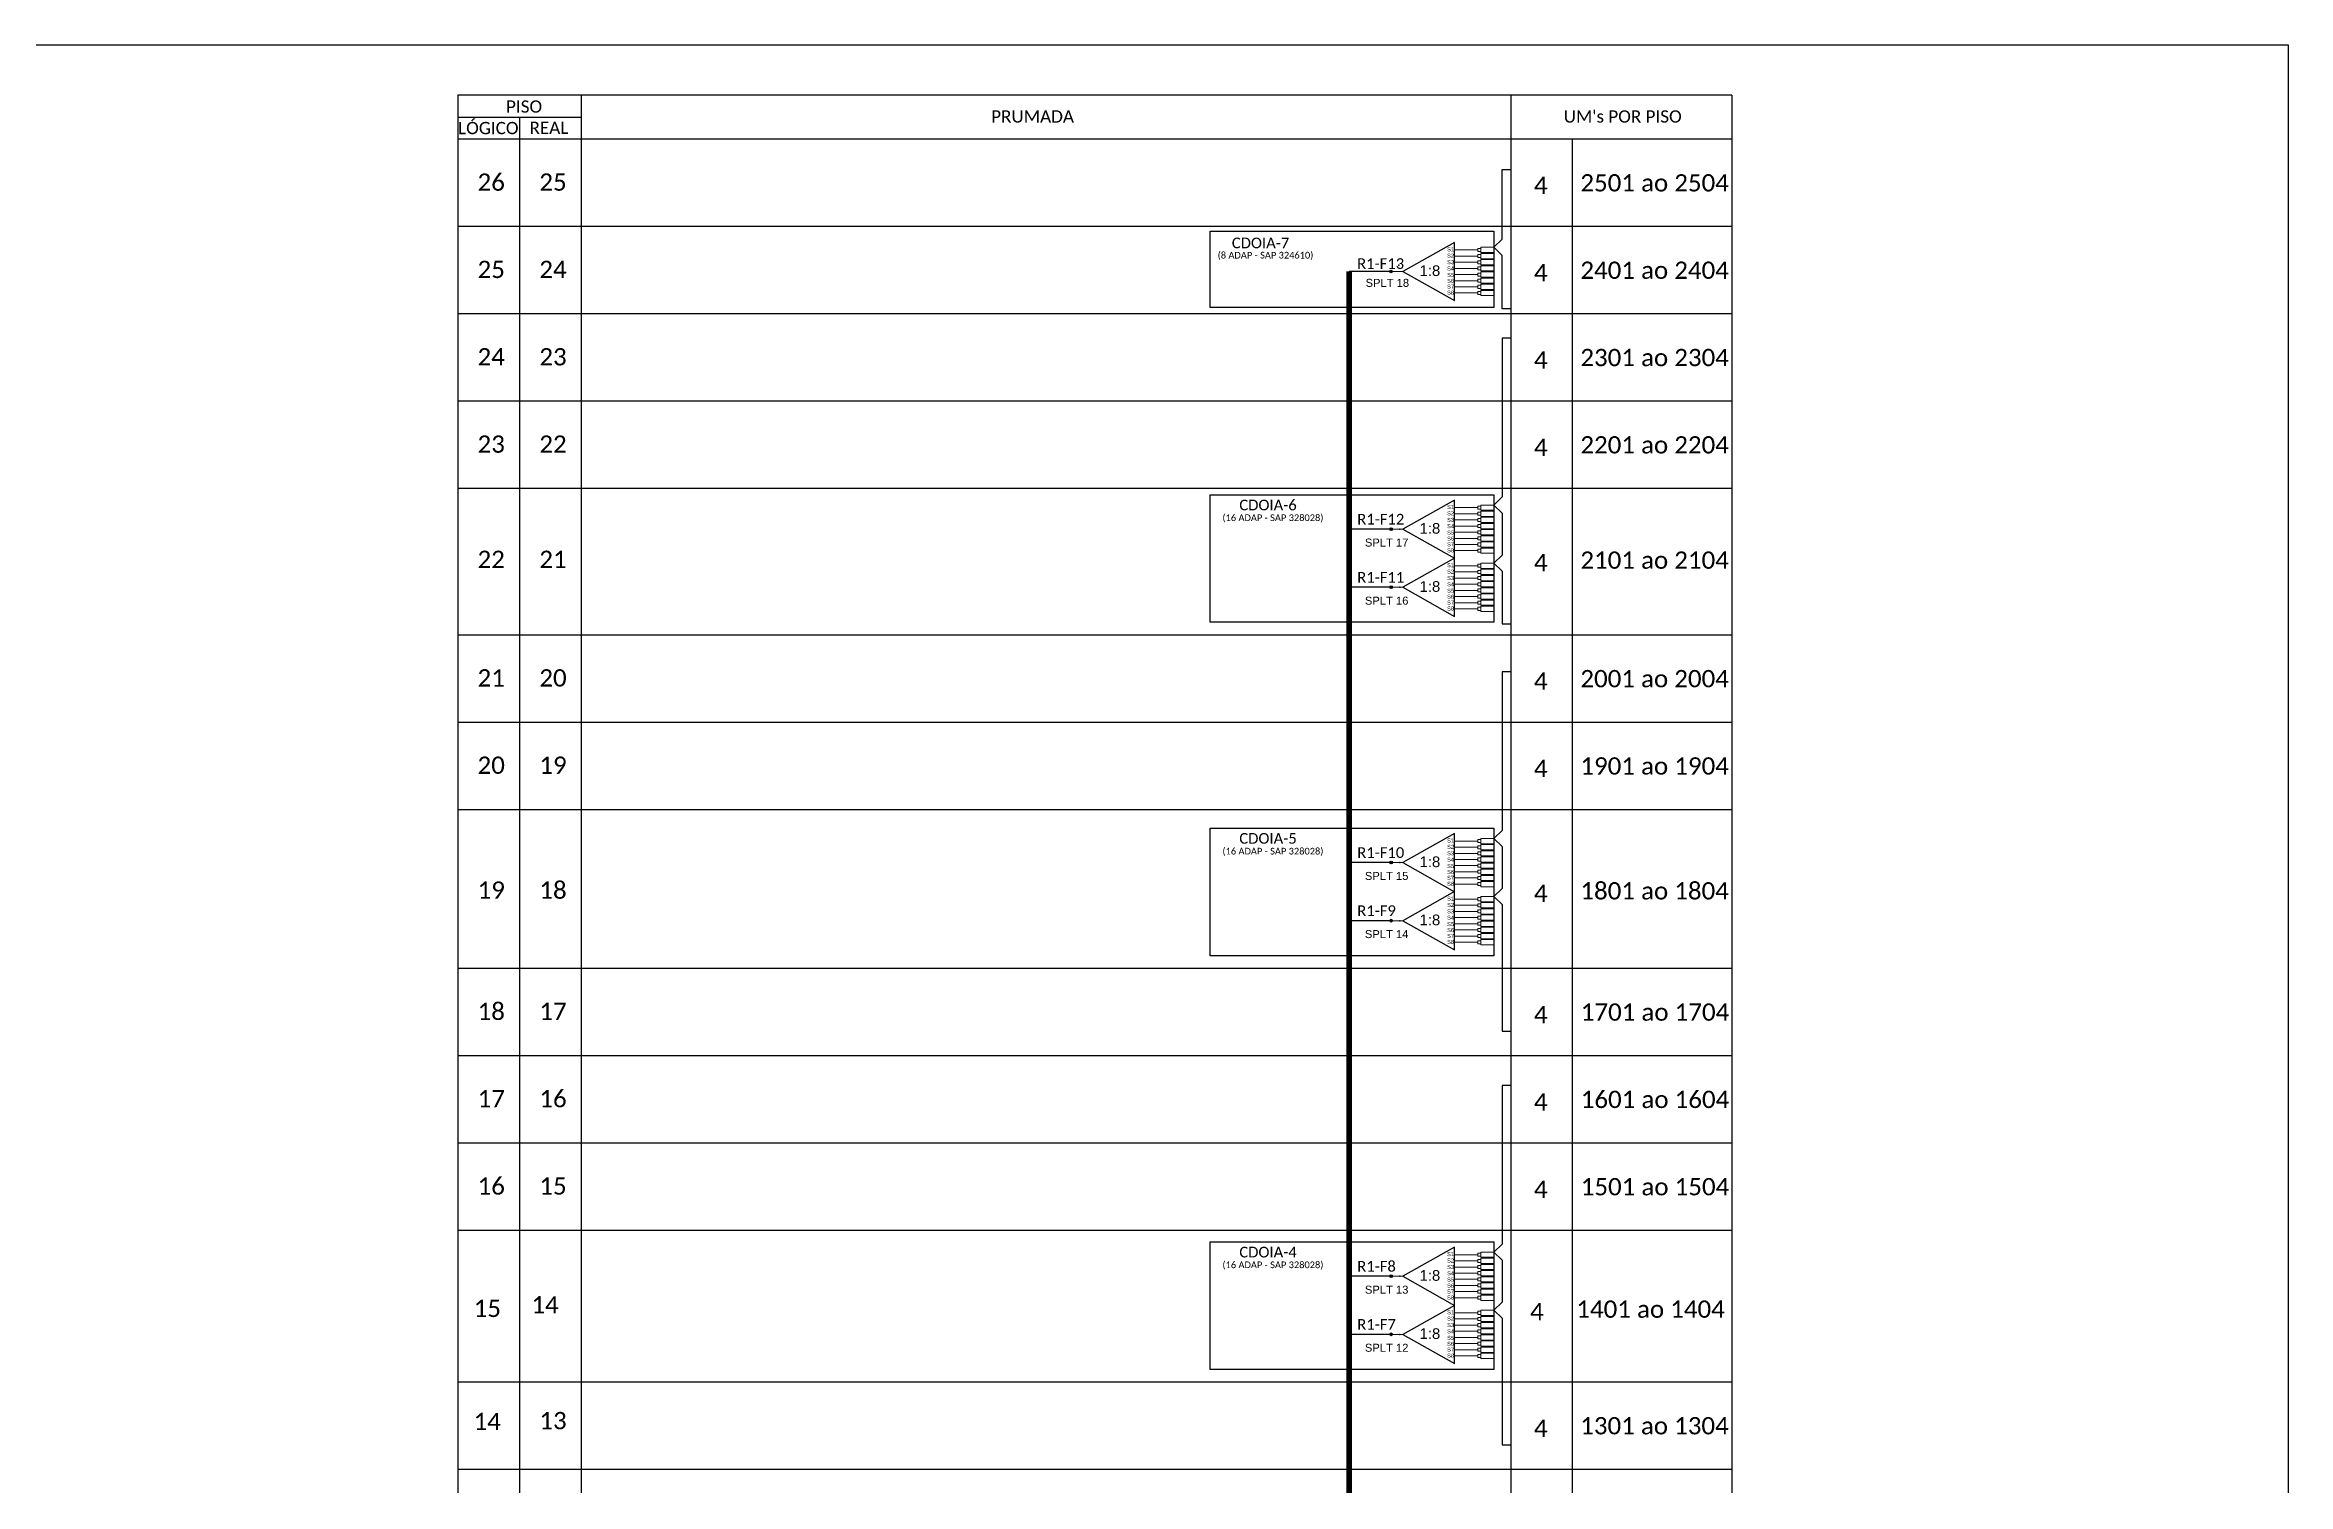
# Model space of a CAD drawing. Extents: x -4 to 1782, y 1 to 598.
# Drawn here: x 1361.8 to 1782.3, y 328.4 to 598.3 of the extents above; entities that cross this region are included whole.
import ezdxf
from ezdxf.enums import TextEntityAlignment as Align

# ---------------------------------------------------------------- set-up
doc = ezdxf.new("R2010")
doc.units = 0
doc.styles.add('ARIAL', font='arial.ttf')
doc.styles.add('WMF-Calibri0', font='calibri.ttf')

# ---------------------------------------------------------------- blocks, each defined once
blk = doc.blocks.new('SPLT_1-8_SC-APC')
at = {"color": 1}
blk.add_lwpolyline([(-7.37, -2.1), (-17.04, -7.55), (-7.37, -13), (-7.37, -2.1)], dxfattribs=at)
at = {"color": 3, "lineweight": 0}
for points in [[(-2.99, -3.51), (-7.37, -3.51)], [(-2.41, -3.02), (-2.41, -4)], [(-2.41, -3.02), (0, -3.02)], [(-2.41, -4), (0, -4)], [(-2.41, -4.17), (-2.41, -5.16)], [(-2.41, -4.17), (0, -4.17)], [(-7.37, -4.66), (-2.99, -4.66)], [(-7.37, -5.82), (-2.99, -5.82)], [(-7.37, -6.97), (-2.99, -6.97)], [(-7.37, -8.12), (-2.99, -8.12)], [(-2.41, -5.16), (0, -5.16)], [(-2.41, -5.32), (-2.41, -6.31)], [(-2.41, -5.32), (0, -5.32)], [(-2.41, -6.31), (0, -6.31)], [(-2.41, -6.48), (-2.41, -7.46)], [(-2.41, -6.48), (0, -6.48)], [(-2.41, -7.46), (0, -7.46)], [(-2.41, -7.63), (-2.41, -8.62)], [(-2.41, -7.63), (0, -7.63)], [(-7.37, -9.28), (-2.99, -9.28)], [(-7.37, -10.43), (-2.99, -10.43)], [(-7.37, -11.58), (-2.99, -11.58)], [(-2.41, -8.62), (0, -8.62)], [(-2.41, -8.78), (-2.41, -9.77)], [(-2.41, -8.78), (0, -8.78)], [(-2.41, -9.77), (0, -9.77)], [(-2.41, -9.94), (-2.41, -10.92)], [(-2.41, -9.94), (0, -9.94)], [(-2.41, -10.92), (0, -10.92)], [(-2.41, -11.09), (-2.41, -12.08)], [(-2.41, -11.09), (0, -11.09)], [(-2.41, -12.08), (0, -12.08)]]:
    blk.add_lwpolyline(points, dxfattribs=at)
for points in [[(-2.99, -3.22), (-2.41, -3.22), (-2.41, -3.8), (-2.99, -3.8)], [(-2.99, -4.38), (-2.41, -4.38), (-2.41, -4.95), (-2.99, -4.95)], [(-2.99, -5.53), (-2.41, -5.53), (-2.41, -6.1), (-2.99, -6.1)], [(-2.99, -6.68), (-2.41, -6.68), (-2.41, -7.26), (-2.99, -7.26)], [(-2.99, -7.84), (-2.41, -7.84), (-2.41, -8.41), (-2.99, -8.41)], [(-2.99, -8.99), (-2.41, -8.99), (-2.41, -9.56), (-2.99, -9.56)], [(-2.99, -10.14), (-2.41, -10.14), (-2.41, -10.72), (-2.99, -10.72)], [(-2.99, -11.3), (-2.41, -11.3), (-2.41, -11.87), (-2.99, -11.87)]]:
    blk.add_lwpolyline(points, close=True, dxfattribs=at)
at = {"color": 1, "lineweight": 0}
blk.add_lwpolyline([(-17.04, -7.55), (-19.26, -7.55)], dxfattribs=at)
at = {"color": 1, "style": 'ARIAL'}
for s, height, p in [('S1', 0.75, (-8.74, -3.78)), ('1:8', 2, (-13.91, -8.4)), ('S2', 0.75, (-8.74, -4.97)), ('S3', 0.75, (-8.74, -6.18)), ('S4', 0.75, (-8.74, -7.36)), ('S5', 0.75, (-8.74, -8.57)), ('S6', 0.75, (-8.74, -9.69)), ('S7', 0.75, (-8.74, -10.78)), ('S8', 0.75, (-8.74, -11.9))]:
    blk.add_text(s, height=height, dxfattribs=at).set_placement(p)
blk = doc.blocks.new('SPLITTER_')
blk.add_point((0, 0))
at = {"style": 'ARIAL', "flags": 4}
blk.add_attdef('SPLT', (0, -3.26), '', height=1.5, dxfattribs=at)
blk = doc.blocks.new('SPLITTER FUTURO')
blk.add_point((0, 0))
at = {"style": 'ARIAL', "text_generation_flag": 6, "flags": 4}
for tag, p, height in [('SPLT', (-6.22, -4.1), 1.5), ('INSTAL.', (-6.25, -6.09), 1.25)]:
    blk.add_attdef(tag, p, '', height=height, rotation=180, dxfattribs=at)

msp = doc.modelspace()

# ---------------------------------------------------------------- hatches: boundary and pattern name
h = msp.add_hatch(color=3)
h.dxf.hatch_style = 1
edge = h.paths.add_edge_path()
edge.add_arc((1614.1, 555.79), 0.242, 0, 360)
h = msp.add_hatch(color=3)
h.dxf.hatch_style = 1
edge = h.paths.add_edge_path()
edge.add_arc((1614.13, 507.48), 0.256, 0, 360)
h = msp.add_hatch(color=3)
h.dxf.hatch_style = 1
edge = h.paths.add_edge_path()
edge.add_arc((1614.13, 496.59), 0.256, 0, 360)
h = msp.add_hatch(color=3)
h.dxf.hatch_style = 1
edge = h.paths.add_edge_path()
edge.add_arc((1614.13, 444.98), 0.256, 0, 360)
h = msp.add_hatch(color=3)
h.dxf.hatch_style = 1
edge = h.paths.add_edge_path()
edge.add_arc((1614.13, 434.08), 0.256, 0, 360)
h = msp.add_hatch(color=3)
h.dxf.hatch_style = 1
edge = h.paths.add_edge_path()
edge.add_arc((1614.13, 367.42), 0.256, 0, 360)
h = msp.add_hatch(color=3)
h.dxf.hatch_style = 1
edge = h.paths.add_edge_path()
edge.add_arc((1614.13, 356.53), 0.256, 0, 360)

# ---------------------------------------------------------------- linework, layer by layer
at = {"color": 5}
msp.add_line((1614.1, 555.79), (1606.26, 555.79), dxfattribs=at)
at = {"color": 7}
msp.add_lwpolyline([(941.27, 598.27), (1782.27, 598.27), (1782.27, 4.27), (941.27, 4.27)], close=True, dxfattribs=at)
at = {"color": 0}
for points in [[(1678.01, 588.86), (1439.19, 588.86)], [(1439.19, 584.75), (1462.34, 584.75)], [(1439.19, 580.64), (1678.01, 580.64)]]:
    msp.add_lwpolyline(points, dxfattribs=at)
for points in [[(1439.19, 588.86), (1439.19, 17.44)], [(1462.34, 17.44), (1462.34, 588.86)], [(1636.58, 588.86), (1636.58, 17.44)], [(1678.01, 588.86), (1678.01, 17.44)], [(1450.77, 584.75), (1450.77, 17.44)], [(1648.15, 17.44), (1648.15, 580.64)], [(1439.19, 564.26), (1678.01, 564.26)], [(1439.19, 547.89), (1678.01, 547.89)], [(1439.19, 531.52), (1678.01, 531.52)], [(1439.19, 515.15), (1678.01, 515.15)], [(1439.19, 487.69), (1678.01, 487.69)], [(1439.19, 471.32), (1678.01, 471.32)], [(1439.19, 454.94), (1678.01, 454.94)], [(1439.19, 425.18), (1678.01, 425.18)], [(1439.19, 408.81), (1678.01, 408.81)], [(1439.19, 392.44), (1678.01, 392.44)], [(1439.19, 376.06), (1678.01, 376.06)], [(1439.19, 347.63), (1678.01, 347.63)], [(1439.19, 331.26), (1678.01, 331.26)]]:
    msp.add_lwpolyline(points)
at = {"color": 3}
for points in [[(1636.58, 548.81), (1634.93, 548.81), (1634.93, 558.81), (1633.36, 560.32), (1634.93, 561.83), (1634.92, 574.9), (1636.58, 574.9)], [(1636.59, 543.27), (1634.94, 543.27), (1634.93, 513.52), (1633.36, 512.01), (1634.93, 510.51), (1634.93, 502.62), (1633.36, 501.12), (1634.93, 499.61), (1634.93, 489.72), (1636.58, 489.72)], [(1636.59, 480.76), (1634.94, 480.76), (1634.93, 451.01), (1633.36, 449.51), (1634.93, 448), (1634.93, 440.12), (1633.36, 438.61), (1634.93, 437.1), (1634.93, 413.35), (1636.58, 413.35)], [(1636.59, 403.21), (1634.94, 403.21), (1634.93, 373.46), (1633.36, 371.95), (1634.93, 370.45), (1634.93, 362.56), (1633.36, 361.06), (1634.93, 359.55), (1634.93, 335.8), (1636.58, 335.8)]]:
    msp.add_lwpolyline(points, dxfattribs=at)
at = {"color": 1}
for points in [[(1580.23, 563.34), (1633.36, 563.34), (1633.36, 549.02), (1580.23, 549.02)], [(1580.23, 513.91), (1633.36, 513.91), (1633.36, 490.02), (1580.23, 490.02)], [(1580.23, 451.4), (1633.36, 451.4), (1633.36, 427.51), (1580.23, 427.51)], [(1580.23, 373.85), (1633.36, 373.85), (1633.36, 349.96), (1580.23, 349.96)]]:
    msp.add_lwpolyline(points, close=True, dxfattribs=at)
at = {"color": 5, "const_width": 1}
msp.add_lwpolyline([(1606.26, 555.79), (1606.26, 555.79), (1606.26, 555.79), (1606.26, 74.32), (1592.91, 74.32), (1592.91, 69.71)], dxfattribs=at)
at = {"color": 5}
for points in [[(1614.1, 507.48), (1606.26, 507.48)], [(1614.1, 496.59), (1606.26, 496.59)], [(1614.1, 444.98), (1606.26, 444.98)], [(1614.1, 434.08), (1606.26, 434.08)], [(1614.1, 367.42), (1606.26, 367.42)], [(1614.1, 356.53), (1606.26, 356.53)]]:
    msp.add_lwpolyline(points, dxfattribs=at)
at = {"color": 3}
for centre, radius in [((1614.1, 555.79), 0.242), ((1614.13, 507.48), 0.256), ((1614.13, 496.59), 0.256), ((1614.13, 444.98), 0.256), ((1614.13, 434.08), 0.256), ((1614.13, 367.42), 0.256), ((1614.13, 356.53), 0.256)]:
    msp.add_circle(centre, radius, dxfattribs=at)

# ---------------------------------------------------------------- block references
for p in [(1633.36, 563.34), (1633.36, 515.03), (1633.36, 504.13), (1633.36, 452.52), (1633.36, 441.63), (1633.36, 374.97), (1633.36, 364.07)]:
    msp.add_blockref('SPLT_1-8_SC-APC', p, dxfattribs=at)
ref = msp.add_blockref('SPLITTER FUTURO', (1615.56, 557))
ref.add_attrib('SPLT', 'SPLT 18', (1609.34, 552.91), dxfattribs={"height": 1.5, "rotation": 180, "style": 'ARIAL', "text_generation_flag": 6})
ref = msp.add_blockref('SPLITTER_', (1615.75, 507.48), dxfattribs=dict(xscale=-1))
ref.add_attrib('SPLT', 'SPLT 17', (1609.21, 504.22), dxfattribs={"height": 1.5, "style": 'ARIAL'})
ref = msp.add_blockref('SPLITTER_', (1615.75, 496.59), dxfattribs=dict(xscale=-1))
ref.add_attrib('SPLT', 'SPLT 16', (1609.21, 493.33), dxfattribs={"height": 1.5, "style": 'ARIAL'})
ref = msp.add_blockref('SPLITTER_', (1615.75, 444.98), dxfattribs=dict(xscale=-1))
ref.add_attrib('SPLT', 'SPLT 15', (1609.21, 441.72), dxfattribs={"height": 1.5, "style": 'ARIAL'})
ref = msp.add_blockref('SPLITTER_', (1615.75, 434.08), dxfattribs=dict(xscale=-1))
ref.add_attrib('SPLT', 'SPLT 14', (1609.21, 430.82), dxfattribs={"height": 1.5, "style": 'ARIAL'})
ref = msp.add_blockref('SPLITTER_', (1615.75, 367.42), dxfattribs=dict(xscale=-1))
ref.add_attrib('SPLT', 'SPLT 13', (1609.21, 364.16), dxfattribs={"height": 1.5, "style": 'ARIAL'})
ref = msp.add_blockref('SPLITTER_', (1615.75, 356.53), dxfattribs=dict(xscale=-1))
ref.add_attrib('SPLT', 'SPLT 12', (1609.21, 353.27), dxfattribs={"height": 1.5, "style": 'ARIAL'})

# ---------------------------------------------------------------- texts
at = {"color": 0, "style": 'WMF-Calibri0'}
for s, p in [('  LÓGICO', (1437.61, 581.53)), ('     PISO', (1444.16, 585.56)), ('PRUMADA', (1539.16, 583.7)), ("UM's POR PISO", (1646.47, 583.7)), ('    REAL', (1449.37, 581.58))]:
    msp.add_text(s, height=2.3, dxfattribs=at).set_placement(p)
at = {"color": 7, "style": 'WMF-Calibri0'}
for s, p in [('26', (1445.44, 572.55)), ('25', (1457.02, 572.55)), ('25', (1445.44, 556.18)), ('24', (1457.02, 556.18)), ('24', (1445.44, 539.8)), ('23', (1457.02, 539.8)), ('23', (1445.44, 523.43)), ('22', (1457.02, 523.43)), ('22', (1445.44, 501.83)), ('21', (1457.02, 501.83)), ('21', (1445.44, 479.6)), ('20', (1457.02, 479.6)), ('20', (1445.44, 463.23)), ('19', (1457.02, 463.23)), ('18', (1457.02, 439.82)), ('19', (1445.44, 439.82)), ('18', (1445.44, 417.09)), ('17', (1457.02, 417.09)), ('17', (1445.44, 400.72)), ('16', (1457.02, 400.72)), ('16', (1445.44, 384.35)), ('15', (1457.02, 384.35)), ('15', (1444.71, 361.4)), ('14', (1455.53, 362.06)), ('14', (1444.69, 340.19)), ('13', (1457.02, 340.36))]:
    msp.add_text(s, height=3.24, dxfattribs=at).set_placement(p, align=Align.MIDDLE_CENTER)
for s, p in [('2501 ao 2504', (1649.6, 570.79)), ('2401 ao 2404', (1649.6, 554.41)), ('2301 ao 2304', (1649.6, 538.04)), ('2201 ao 2204', (1649.6, 521.67)), ('2101 ao 2104', (1649.6, 500.06)), ('2001 ao 2004', (1649.6, 477.84)), ('1901 ao 1904', (1649.6, 461.47)), ('1801 ao 1804', (1649.6, 438.06)), ('1701 ao 1704', (1649.67, 415.33)), ('1601 ao 1604', (1649.67, 398.96)), ('1501 ao 1504', (1649.67, 382.59)), ('1401 ao 1404', (1648.84, 359.64)), ('1301 ao 1304', (1649.57, 337.78))]:
    msp.add_text(s, height=3.24, dxfattribs=at).set_placement(p)
at = {"color": 1, "style": 'WMF-Calibri0'}
for s, p in [('(8 ADAP - SAP 324610)', (1590.58, 558.22)), ('(16 ADAP - SAP 328028)', (1591.97, 509)), ('(16 ADAP - SAP 328028)', (1591.97, 446.49)), ('(16 ADAP - SAP 328028)', (1591.97, 368.94))]:
    msp.add_text(s, height=1.25, dxfattribs=at).set_placement(p, align=Align.CENTER)
for s, p in [('CDOIA-7', (1584.27, 560.14)), ('CDOIA-6', (1585.67, 511.01)), ('CDOIA-5', (1585.67, 448.51)), ('CDOIA-4', (1585.67, 370.95))]:
    msp.add_text(s, height=2, dxfattribs=at).set_placement(p)
at = {"color": 5, "style": 'WMF-Calibri0'}
for s, p in [('R1-F13', (1607.75, 556.27)), ('R1-F12', (1607.77, 508.35)), ('R1-F11', (1607.77, 497.46)), ('R1-F10', (1607.77, 445.85)), ('R1-F9', (1607.77, 434.95)), ('R1-F8', (1607.77, 368.29)), ('R1-F7', (1607.77, 357.4))]:
    msp.add_text(s, height=2, dxfattribs=at).set_placement(p)
at = {"color": 7, "style": 'WMF-Calibri0', "flags": 4}
for p in [(1642.18, 571.94), (1642.18, 555.57), (1642.18, 539.2), (1642.18, 522.82), (1642.18, 501.22), (1642.18, 478.99), (1642.18, 462.62), (1642.18, 439.22), (1642.18, 416.48), (1642.18, 400.11), (1642.18, 383.74), (1641.45, 360.79), (1642.18, 338.93)]:
    msp.add_attdef('4', text='XX', height=3.24, dxfattribs=at).set_placement(p, align=Align.MIDDLE_CENTER)

doc.saveas('drawing.dxf')
